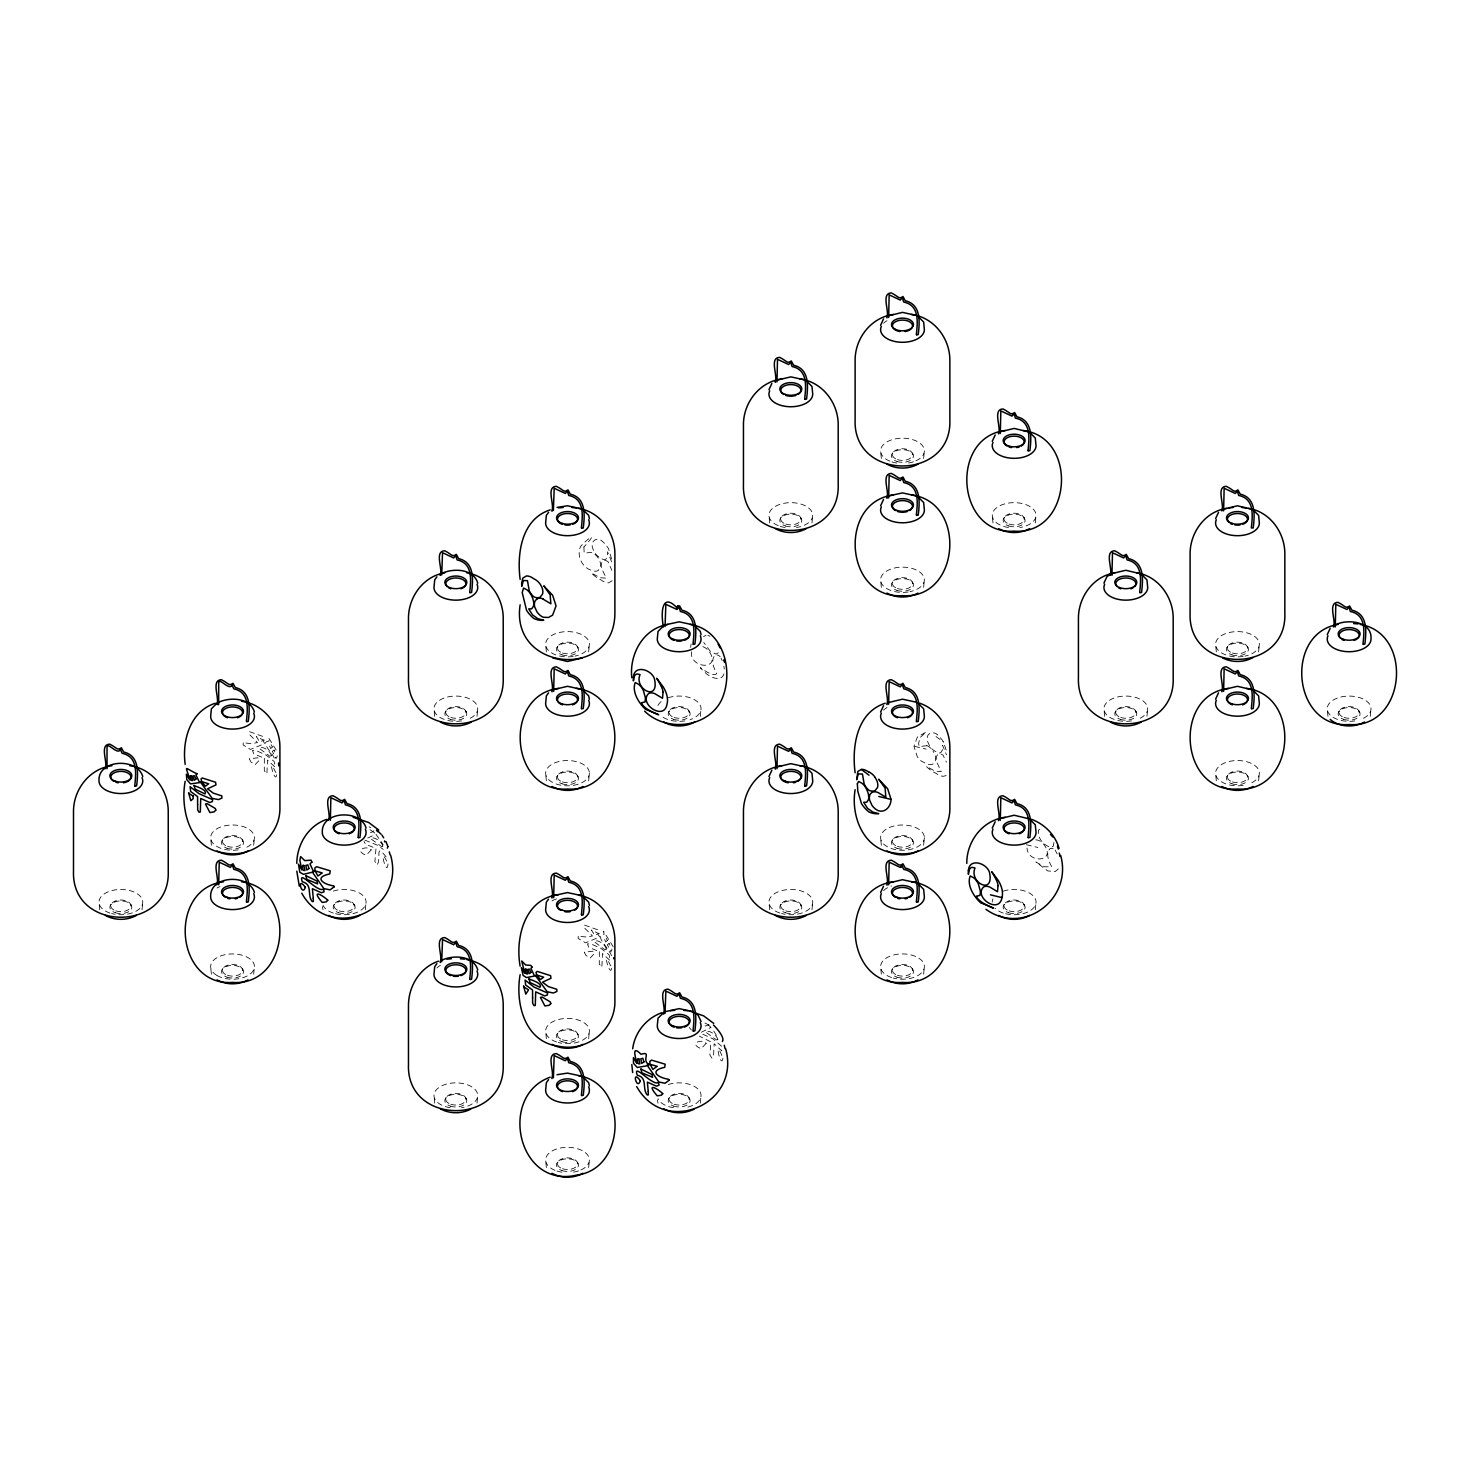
<?xml version="1.0" encoding="UTF-8"?>
<svg xmlns="http://www.w3.org/2000/svg" width="1470" height="1470" viewBox="0 0 1470 1470"><rect width="100%" height="100%" fill="white"/><g stroke="black" fill="none" stroke-linecap="round" stroke-linejoin="round"><path stroke-width="0.75" stroke-dasharray="5 3.75" d="M1053.898 842.53L1053.329 846.169L1051.032 847.492C1043.847 845.617 1036.92 837.826 1038.537 830.054L1040.98 828.639M387.97 863.974C386.977 878.839 377.68 841.299 387.602 863.129M690.643 647.406L691.102 644.007M142.02 909.765L142.755 902.102M253.685 845.287L254.42 837.643M253.685 974.224L254.42 966.562M365.332 909.765L366.085 902.102M476.997 716.368L477.75 708.705M476.997 1103.161L477.75 1095.499M588.662 651.89L589.396 644.246M588.662 780.827L589.396 773.165A21.885 12.642 0 0 0 556.56 762.232A21.885 12.642 0 0 0 556.56 784.116A21.885 12.642 0 0 0 589.396 773.165M588.662 1038.684L589.396 1031.04M588.662 1167.621L589.396 1159.959M700.308 716.368L701.061 708.705M811.973 522.952L812.726 515.308M700.308 1103.161L701.061 1095.499M811.973 909.765L812.726 902.102M923.638 458.493L924.373 450.849M923.638 587.43L924.373 579.768M923.638 845.287L924.373 837.643A21.885 12.642 0 0 0 891.537 826.691A21.885 12.642 0 0 0 891.537 848.576A21.885 12.642 0 0 0 924.373 837.643M923.638 974.224L924.373 966.562M1035.284 522.952L1036.038 515.308M1035.284 909.765L1036.038 902.102M1146.949 716.368L1147.702 708.705M1258.614 651.89L1259.349 644.246M1258.614 780.827L1259.349 773.165M1370.279 716.368L1371.014 708.705M723.975 673.866C721.255 682.098 710.524 677.523 706.096 673.444C689.504 657.568 712.674 680.04 716.809 673.333C713.758 668.262 710.469 660.361 714.916 655.289A11.19 5.568 66.1 0 1 719.73 656.245L720.19 656.686M110.287 905.63L111.132 904.326M221.952 841.152L222.797 839.848M221.952 970.09L222.797 968.785M445.263 712.215L446.108 710.929M333.598 905.63L334.443 904.326M556.928 647.755L557.773 646.451M556.928 776.693L557.773 775.388M780.239 518.818L781.084 517.513M668.574 712.215L669.42 710.929M445.263 1099.027L446.108 1097.722M891.904 454.359L892.749 453.054M556.928 1034.549L557.773 1033.245M891.904 583.296L892.749 581.991M556.928 1163.487L557.773 1162.182M1003.569 518.818L1004.414 517.513M780.239 905.63L781.084 904.326M668.574 1099.027L669.42 1097.722M891.904 841.152L892.749 839.848M891.904 970.09L892.749 968.785M1115.215 712.215L1116.061 710.929M1003.569 905.63L1004.414 904.326M1226.88 647.755L1227.726 646.451M1226.88 776.693L1227.726 775.388M1338.545 712.215L1339.39 710.929M612.182 580.742L608.543 582.873A24.696 12.274 66.1 0 1 601.009 579.915A24.696 15.986 53 0 1 591.271 572.951L600.109 577.728L606.301 578.188L601.506 568.192A10.97 5.457 66.1 0 1 602.186 561.852L603.27 560.787A11.19 5.568 66.1 0 1 608.066 561.76L611.832 570.323M1058.327 868.917L1055.056 871.655L1047.724 870.901L1035.909 862.008L1044.637 866.822L1051.785 866.73C1048.735 861.659 1045.446 853.758 1049.892 848.686A11.19 5.568 66.1 0 1 1054.707 849.642M718.352 652.772L716.055 654.095L710.378 651.43L703.762 642.482M703.56 636.657L706.004 635.242M946.147 775.572L943.519 776.27A24.696 12.274 66.1 0 1 935.986 773.312A24.696 15.986 53 0 1 926.265 766.348L935.085 771.125L941.278 771.585L936.482 761.589A10.97 5.457 66.1 0 1 937.162 755.249L938.246 754.183A11.19 5.568 66.1 0 1 943.042 755.157L946.441 762.232M701.319 1032.252L710.341 1027.787L709.9 1026.593M367.776 838.047L375.364 834.39M370.477 832.682L372.939 831.708L374.923 833.196M277.297 755.856L276.672 757.546L275.239 757.27L276.985 760.082M1035.744 839.811L1038.463 840.27A11.19 7.258 53 0 1 1044.711 845.673C1055.791 861.659 1028.044 864.103 1026.997 848.006M914.744 746.374L926.173 749.112M1026.409 844.736L1037.838 847.473M364.836 840.123L377.698 845.287L383.247 849.403M702.862 646.671L703.468 646.874A11.19 7.258 53 0 1 709.734 652.276C720.98 670.302 689.853 668.96 691.414 651.816M926.798 745.786L919.136 746.466L918.64 743.379L919.852 737.775L926.265 731.95L917.372 737.076L913.954 746.319L917.372 756.94L921.414 761.203L926.798 763.83A11.19 7.258 53 0 0 933.046 763.959L935.343 760.927A10.97 7.111 53 0 0 934.461 753.687L933.046 751.188M707.879 635.444L710.028 636.216M702.862 1034.255L712.674 1038.684L721.255 1045.923L721.788 1050.866L714.126 1043.755L713.63 1054.762L712.05 1058.345L709.863 1054.982L710.966 1041.918L699.316 1036.13M369.08 826.783L370.844 827.683M704.92 1023.01L709.036 1025.068L708.503 1023.451M369.944 829.613L372.608 831.505L373.839 830.844M691.414 1029.974L689.191 1027.401M935.986 736.507L943.519 742.185M709.477 1026.005L707.915 1025.104L705.453 1026.078L703.395 1023.543M376.026 834.354L383.137 844.607M611.906 949.032L611.649 950.943L610.215 950.667L611.961 953.479M710.341 1026.832L711.002 1027.751M1358.868 710.929L1359.713 712.215M1247.203 646.451L1248.048 647.755M1247.203 775.388L1248.048 776.693M1023.892 517.513L1024.737 518.818M1135.557 710.929L1136.402 712.215M912.227 453.054L913.072 454.359M912.227 581.991L913.072 583.296M800.58 517.513L801.426 518.818M1023.892 904.326L1024.737 905.63M912.227 839.848L913.072 841.152M912.227 968.785L913.072 970.09M688.915 710.929L689.761 712.215M800.58 904.326L801.426 905.63M577.251 646.451L578.096 647.755M577.251 775.388L578.096 776.693M465.586 710.929L466.431 712.215M688.915 1097.722L689.761 1099.027M577.251 1033.245L578.096 1034.549M577.251 1162.182L578.096 1163.487M353.939 904.326L354.784 905.63M465.586 1097.722L466.431 1099.027M242.274 839.848L243.12 841.152M242.274 968.785L243.12 970.09M130.609 904.326L131.455 905.63M713.777 1031.113L718.113 1038.004M613.266 946.845L603.508 931.08L604.096 934.332L601.745 935.03C595.809 937.272 611.74 951.329 611.924 957.521M1055.166 850.083L1057.15 853.96M386.077 856.845C374.427 842.31 381.722 858.498 377.055 864.948L374.887 861.585L375.989 848.521L365.387 844.056L364.082 841.446M276.195 750.123L268.532 737.683L269.12 740.935L266.768 741.633C261.384 743.82 273.953 754 274.559 759.328M721.053 658.119L722.174 660.563M946.147 750.031L943.519 741.982A24.696 12.274 66.1 0 0 935.986 733.603A11.19 7.258 53 0 0 929.738 733.475L928.323 734.724A10.97 7.111 53 0 0 927.441 741.174L929.738 746.245A11.19 7.258 53 0 0 935.986 751.648A11.19 5.568 66.1 0 0 940.782 752.622L942.527 749.92L942.546 745.235L946.478 754.79M611.63 561.816L607.569 551.838L607.569 556.505L605.805 559.225A11.19 5.568 66.1 0 1 601.009 558.251A11.19 7.258 53 0 1 594.762 552.849L592.465 547.814A10.97 7.111 53 0 1 593.347 541.327L594.762 540.078A11.19 7.258 53 0 1 601.009 540.207A24.696 12.274 66.1 0 1 608.47 548.475L612.182 560.879M1327.98 716.368L1327.245 708.705M1216.315 651.89L1215.58 644.246M1216.315 780.827L1215.58 773.165M1104.668 716.368L1103.915 708.705M993.003 522.952L992.25 515.308M881.338 458.493L880.603 450.849M881.338 587.43L880.603 579.768M881.338 845.287L880.603 837.643M881.338 974.224L880.603 966.562M769.692 522.952L768.939 515.308M769.692 909.765L768.939 902.102M657.274 1099.891L658.027 1103.161M546.362 651.89L545.627 644.246M546.362 780.827L545.627 773.165M546.362 1038.684L545.627 1031.04M546.362 1167.621L545.627 1159.959M434.716 716.368L433.962 708.705M434.716 1103.161L433.962 1095.499M322.298 906.494L323.051 909.765M211.386 845.287L210.651 837.643M211.386 974.224L210.651 966.562M99.721 909.765L98.986 902.102M723.846 666.204L724.306 669.015M1008.475 527.509A21.885 12.642 0 0 1 996.219 508.05A21.885 12.642 0 0 1 1032.087 508.05A21.885 12.642 0 0 1 1019.812 527.509M1003.202 891.151A21.885 12.642 0 0 1 1036.019 901.551A21.885 12.642 0 0 1 1004.892 913.55M1003.202 913.054A21.885 12.642 0 0 1 995.19 908.423M992.25 902.102A21.885 12.642 0 0 1 993.003 898.832M668.225 1084.548A21.885 12.642 0 0 1 699.389 1090.666A21.885 12.642 0 0 1 684.836 1107.7M673.499 1107.7A21.885 12.642 0 0 1 658.027 1098.77M668.225 697.754A21.885 12.642 0 0 1 698.121 702.384A21.885 12.642 0 0 1 690.11 719.657M684.836 720.906A21.885 12.642 0 0 1 660.214 715.026M658.027 705.435A21.885 12.642 0 0 1 663.687 699.775M556.56 1041.973A21.885 12.642 0 0 1 556.028 1020.272A21.885 12.642 0 0 1 589.36 1030.305A21.885 12.642 0 0 1 558.251 1042.487M552.04 900.908A21.885 12.642 0 0 1 556.56 898.887M889.938 461.194A21.885 12.642 0 0 1 886.134 442.433A21.885 12.642 0 0 1 918.842 442.433A21.885 12.642 0 0 1 915.038 461.194M913.44 461.782A21.885 12.642 0 0 1 908.148 463.05M896.829 463.05A21.885 12.642 0 0 1 891.537 461.782M883.525 323.327A21.885 12.642 0 0 1 887.016 320.699M238.195 849.844A21.885 12.642 0 0 1 210.982 835.438A21.885 12.642 0 0 1 245.086 827.279A21.885 12.642 0 0 1 243.469 848.576M333.249 891.151A21.885 12.642 0 0 1 366.067 901.551A21.885 12.642 0 0 1 334.94 913.55M333.249 913.054A21.885 12.642 0 0 1 323.051 905.373M573.171 656.447A21.885 12.642 0 0 1 546.215 641.324A21.885 12.642 0 0 1 582.065 634.801A21.885 12.642 0 0 1 574.99 656.116M883.525 710.12A21.885 12.642 0 0 1 887.016 707.511M926.798 745.547A11.19 7.258 53 0 1 933.046 750.949M1243.124 656.447A21.885 12.642 0 0 1 1216.168 641.324A21.885 12.642 0 0 1 1252.017 634.801A21.885 12.642 0 0 1 1244.943 656.116M1131.477 720.906A21.885 12.642 0 0 1 1104.246 706.519A21.885 12.642 0 0 1 1138.368 698.36A21.885 12.642 0 0 1 1136.751 719.657M1354.789 720.906A21.885 12.642 0 0 1 1327.575 706.519A21.885 12.642 0 0 1 1361.679 698.36A21.885 12.642 0 0 1 1360.081 719.657M908.148 591.987A21.885 12.642 0 0 1 881.191 576.865A21.885 12.642 0 0 1 917.041 570.342A21.885 12.642 0 0 1 909.967 591.657M778.273 525.654A21.885 12.642 0 0 1 776.27 505.864A21.885 12.642 0 0 1 810.099 509.3A21.885 12.642 0 0 1 796.501 527.509M785.164 527.509A21.885 12.642 0 0 1 779.89 526.26M1243.124 785.384A21.885 12.642 0 0 1 1215.91 770.978A21.885 12.642 0 0 1 1250.014 762.82A21.885 12.642 0 0 1 1248.416 784.116M461.525 720.906A21.885 12.642 0 0 1 434.293 706.519A21.885 12.642 0 0 1 468.415 698.36A21.885 12.642 0 0 1 466.798 719.657M891.537 977.513A21.885 12.642 0 0 1 891.004 955.812A21.885 12.642 0 0 1 924.336 965.827A21.885 12.642 0 0 1 893.227 978.028M883.525 890.618A21.885 12.642 0 0 1 891.537 886.006M779.89 913.054A21.885 12.642 0 0 1 779.339 891.353A21.885 12.642 0 0 1 812.689 901.367A21.885 12.642 0 0 1 781.581 913.55M217.046 888.009A21.885 12.642 0 0 1 219.985 886.594M450.188 1107.7A21.885 12.642 0 0 1 437.913 1088.259A21.885 12.642 0 0 1 473.781 1088.259A21.885 12.642 0 0 1 461.525 1107.7M436.902 967.977A21.885 12.642 0 0 1 440.375 965.367M554.962 1170.322A21.885 12.642 0 0 1 551.158 1151.561A21.885 12.642 0 0 1 583.866 1151.561A21.885 12.642 0 0 1 580.062 1170.322M578.463 1170.91A21.885 12.642 0 0 1 573.171 1172.178M561.852 1172.178A21.885 12.642 0 0 1 556.56 1170.91M109.919 913.054A21.885 12.642 0 0 1 109.386 891.353A21.885 12.642 0 0 1 142.719 901.367A21.885 12.642 0 0 1 111.61 913.55M264.343 758.263L264.306 770.721L266.897 773.826L267.485 760.1L275.147 767.211L274.155 761.442L266.033 755.029L256.221 750.619L252.491 750.453L253.722 753.798L264.343 758.263M599.319 951.66L599.282 964.118L601.873 967.223L602.461 953.515L610.124 960.608L609.131 954.838L601.009 948.426L591.197 944.016L587.467 943.85L588.698 947.194L599.319 951.66M722.909 1058.069C721.127 1071.005 713.152 1033.575 722.909 1058.069M382.843 846.114L381.502 846.536L370.513 838.562C373.6 835.86 381.943 841.649 382.843 846.114M717.819 1039.511L716.478 1039.933L705.508 1031.958C708.577 1029.257 716.919 1035.045 717.819 1039.511M371.212 849.917L366.177 855.283C352.947 850.174 367.206 844.901 371.212 849.917M706.188 1043.314L701.153 1048.68C687.942 1043.535 702.09 1038.298 706.188 1043.314M583.902 547.042L584.16 553.069L591.822 552.389A11.19 7.258 53 0 1 598.069 557.791L599.484 560.29A10.97 7.111 53 0 1 600.366 567.53L598.069 570.562A11.19 7.258 53 0 1 591.822 570.433C582.102 567.751 576.258 555.531 580.613 546.399C586.64 539.582 600.036 529.292 583.902 547.042M249.349 758.832L250.947 761.993L255.137 764.676L259.62 759.861L257.838 757.767L249.349 758.832M584.325 952.229L585.924 955.39L590.132 958.072L594.597 953.258L592.814 951.163L584.325 952.229M271.325 755.764L269.874 756.278L259.051 748.193C262.175 745.29 270.811 751.152 271.325 755.764M606.301 949.161L604.85 949.675L594.045 941.59C597.151 938.687 605.787 944.548 606.301 949.161M274.118 750.104L272.336 751.335L273.99 754.441L275.221 752.713L274.118 750.104M276.544 774.837C275.441 785.164 266.621 753.246 275.441 771.897A3.877 1.213 76.6 0 1 276.489 773.606L276.544 774.837M609.095 943.501L607.312 944.732L608.984 947.838L610.197 946.11L609.095 943.501M611.52 968.234C610.417 978.561 601.597 946.643 610.417 965.294A3.877 1.213 76.6 0 1 611.465 967.003L611.52 968.234M243.248 742.809L243.138 744.978L250.488 749.443L264.729 743.563L262.818 740.568L259.694 741.909L256.386 736.58L264.122 740.421L262.818 736.433L249.459 731.656L249.091 734.118L257.507 742.552L251.774 743.655L243.248 742.809M578.225 936.225L578.114 938.375L585.464 942.84L599.705 936.96L597.794 933.964L594.67 935.306L591.363 929.977L599.099 933.817L597.794 929.83L584.435 925.053L584.068 927.515L592.483 935.949L586.75 937.051L578.225 936.225M272.428 746.98L270.7 748.579L269.139 745.051L270.756 744.132L272.428 746.98M607.404 940.377L605.677 941.976L604.115 938.448L605.732 937.529L607.404 940.377M1009.1 524.073A10.088 5.825 0 0 0 1024.241 519.02A10.088 5.825 0 0 0 1009.1 513.986A10.088 5.825 0 0 0 1009.1 524.073M1008.659 525.948A10.97 6.321 0 0 0 1025.104 520.472A10.97 6.321 0 0 0 1008.659 514.978A10.97 6.321 0 0 0 1008.659 525.948M1009.1 910.867A10.088 5.825 0 0 0 1024.241 905.832A10.088 5.825 0 0 0 1009.1 900.779A10.088 5.825 0 0 0 1009.1 910.867M1008.659 912.741A10.97 6.321 0 0 0 1025.104 907.266A10.97 6.321 0 0 0 1008.659 901.771A10.97 6.321 0 0 0 1008.659 912.741M674.124 1104.264A10.088 5.825 0 0 0 689.265 1099.229A10.088 5.825 0 0 0 674.124 1094.176A10.088 5.825 0 0 0 674.124 1104.264M673.683 1106.138A10.97 6.321 0 0 0 690.128 1100.662A10.97 6.321 0 0 0 673.683 1095.168A10.97 6.321 0 0 0 673.683 1106.138M674.124 717.47A10.088 5.825 0 0 0 689.265 712.436A10.088 5.825 0 0 0 674.124 707.382A10.088 5.825 0 0 0 674.124 717.47M673.683 719.345A10.97 6.321 0 0 0 690.128 713.869A10.97 6.321 0 0 0 673.683 708.375A10.97 6.321 0 0 0 673.683 719.345M562.477 1039.804A10.088 5.825 0 0 0 577.6 1034.751A10.088 5.825 0 0 0 562.477 1029.717A10.088 5.825 0 0 0 562.477 1039.804M562.036 1041.679A10.97 6.321 0 0 0 578.482 1036.185A10.97 6.321 0 0 0 562.036 1030.709A10.97 6.321 0 0 0 562.036 1041.679M897.453 459.614A10.088 5.825 0 0 0 912.576 454.561A10.088 5.825 0 0 0 897.453 449.526A10.088 5.825 0 0 0 897.453 459.614M897.012 461.47A10.97 6.321 0 0 0 913.458 455.994A10.97 6.321 0 0 0 897.012 450.518A10.97 6.321 0 0 0 897.012 461.47M227.482 846.408A10.088 5.825 0 0 0 242.623 841.354A10.088 5.825 0 0 0 227.482 836.32A10.088 5.825 0 0 0 227.482 846.408M227.06 848.282A10.97 6.321 0 0 0 243.487 842.788A10.97 6.321 0 0 0 227.06 837.312A10.97 6.321 0 0 0 227.06 848.282M339.147 910.867A10.088 5.825 0 0 0 354.27 905.832A10.088 5.825 0 0 0 339.147 900.779A10.088 5.825 0 0 0 339.147 910.867M338.706 912.741A10.97 6.321 0 0 0 355.152 907.266A10.97 6.321 0 0 0 338.706 901.771A10.97 6.321 0 0 0 338.706 912.741M562.477 653.011A10.088 5.825 0 0 0 577.6 647.958A10.088 5.825 0 0 0 562.477 642.923A10.088 5.825 0 0 0 562.477 653.011M562.036 654.885A10.97 6.321 0 0 0 578.482 649.391A10.97 6.321 0 0 0 562.036 643.915A10.97 6.321 0 0 0 562.036 654.885M897.453 846.408A10.088 5.825 0 0 0 912.576 841.354A10.088 5.825 0 0 0 897.453 836.32A10.088 5.825 0 0 0 897.453 846.408M897.012 848.282A10.97 6.321 0 0 0 913.458 842.788A10.97 6.321 0 0 0 897.012 837.312A10.97 6.321 0 0 0 897.012 848.282M1232.43 653.011A10.088 5.825 0 0 0 1247.552 647.958A10.088 5.825 0 0 0 1232.43 642.923A10.088 5.825 0 0 0 1232.43 653.011M1231.989 654.885A10.97 6.321 0 0 0 1248.434 649.391A10.97 6.321 0 0 0 1231.989 643.915A10.97 6.321 0 0 0 1231.989 654.885M1120.765 717.47A10.088 5.825 0 0 0 1135.887 712.436A10.088 5.825 0 0 0 1120.765 707.382A10.088 5.825 0 0 0 1120.765 717.47M1120.324 719.345A10.97 6.321 0 0 0 1136.769 713.869A10.97 6.321 0 0 0 1120.324 708.375A10.97 6.321 0 0 0 1120.324 719.345M1344.076 717.47A10.088 5.825 0 0 0 1359.217 712.436A10.088 5.825 0 0 0 1344.076 707.382A10.088 5.825 0 0 0 1344.076 717.47M1343.653 719.345A10.97 6.321 0 0 0 1360.081 713.869A10.97 6.321 0 0 0 1343.653 708.375A10.97 6.321 0 0 0 1343.653 719.345M897.453 588.533A10.088 5.825 0 0 0 912.576 583.498A10.088 5.825 0 0 0 897.453 578.445A10.088 5.825 0 0 0 897.453 588.533M897.012 590.407A10.97 6.321 0 0 0 913.458 584.931A10.97 6.321 0 0 0 897.012 579.456A10.97 6.321 0 0 0 897.012 590.407M785.788 524.073A10.088 5.825 0 0 0 800.911 519.02A10.088 5.825 0 0 0 785.788 513.986A10.088 5.825 0 0 0 785.788 524.073M785.347 525.948A10.97 6.321 0 0 0 801.793 520.472A10.97 6.321 0 0 0 785.347 514.978A10.97 6.321 0 0 0 785.347 525.948M1232.43 781.93A10.088 5.825 0 0 0 1247.552 776.895A10.088 5.825 0 0 0 1232.43 771.842A10.088 5.825 0 0 0 1232.43 781.93M1231.989 783.804A10.97 6.321 0 0 0 1248.434 778.328A10.97 6.321 0 0 0 1231.989 772.852A10.97 6.321 0 0 0 1231.989 783.804M450.812 717.47A10.088 5.825 0 0 0 465.935 712.436A10.088 5.825 0 0 0 450.812 707.382A10.088 5.825 0 0 0 450.812 717.47M450.371 719.345A10.97 6.321 0 0 0 466.817 713.869A10.97 6.321 0 0 0 450.371 708.375A10.97 6.321 0 0 0 450.371 719.345M897.453 975.327A10.088 5.825 0 0 0 912.576 970.292A10.088 5.825 0 0 0 897.453 965.257A10.088 5.825 0 0 0 897.453 975.327M897.012 977.201A10.97 6.321 0 0 0 913.458 971.725A10.97 6.321 0 0 0 897.012 966.249A10.97 6.321 0 0 0 897.012 977.201M785.788 910.867A10.088 5.825 0 0 0 800.911 905.832A10.088 5.825 0 0 0 785.788 900.779A10.088 5.825 0 0 0 785.788 910.867M785.347 912.741A10.97 6.321 0 0 0 801.793 907.266A10.97 6.321 0 0 0 785.347 901.771A10.97 6.321 0 0 0 785.347 912.741M217.046 975.51A21.885 12.642 0 0 0 253.685 969.832A21.885 12.642 0 0 0 226.876 954.361A21.885 12.642 0 0 0 217.046 975.51M227.482 975.327A10.088 5.825 0 0 0 242.623 970.292A10.088 5.825 0 0 0 227.482 965.257A10.088 5.825 0 0 0 227.482 975.327M227.06 977.201A10.97 6.321 0 0 0 243.487 971.725A10.97 6.321 0 0 0 227.06 966.249A10.97 6.321 0 0 0 227.06 977.201M562.477 781.93A10.088 5.825 0 0 0 577.6 776.895A10.088 5.825 0 0 0 562.477 771.842A10.088 5.825 0 0 0 562.477 781.93M562.036 783.804A10.97 6.321 0 0 0 578.482 778.328A10.97 6.321 0 0 0 562.036 772.852A10.97 6.321 0 0 0 562.036 783.804M450.812 1104.264A10.088 5.825 0 0 0 465.935 1099.229A10.088 5.825 0 0 0 450.812 1094.176A10.088 5.825 0 0 0 450.812 1104.264M450.371 1106.138A10.97 6.321 0 0 0 466.817 1100.662A10.97 6.321 0 0 0 450.371 1095.168A10.97 6.321 0 0 0 450.371 1106.138M562.477 1168.723A10.088 5.825 0 0 0 577.6 1163.689A10.088 5.825 0 0 0 562.477 1158.654A10.088 5.825 0 0 0 562.477 1168.723M562.036 1170.598A10.97 6.321 0 0 0 578.482 1165.122A10.97 6.321 0 0 0 562.036 1159.646A10.97 6.321 0 0 0 562.036 1170.598M115.836 910.867A10.088 5.825 0 0 0 130.959 905.832A10.088 5.825 0 0 0 115.836 900.779A10.088 5.825 0 0 0 115.836 910.867M115.395 912.741A10.97 6.321 0 0 0 131.841 907.266A10.97 6.321 0 0 0 115.395 901.771A10.97 6.321 0 0 0 115.395 912.741"/><path stroke-width="1.5" d="M856.716 779.78L857.818 771.474L861.53 769.324A24.696 12.274 66.1 0 1 868.99 772.283M278.73 765.852L278.565 762.967M613.725 958.734L613.725 957.705M296.811 863.423C296.903 844.294 308.424 825.552 326.873 819.304M966.782 863.423C966.543 841.299 982.75 820.076 1005.186 817.302M856.734 779.265L858.37 773.937L862.431 774.047L864.195 784.08A11.19 5.568 66.1 0 0 868.99 790.327A11.19 7.258 53 0 0 875.238 790.456L877.535 787.442A10.97 7.111 53 0 0 876.653 780.184L875.238 777.703M768.939 389.734L771.879 383.413M632.67 1048.808C634.746 1032.455 646.359 1018.177 661.849 1012.701M768.939 776.528L771.879 770.207M880.603 325.256L883.525 318.935M880.603 505.772L883.525 499.451M880.603 712.05L883.525 705.729M880.603 892.566L883.525 886.245M992.25 441.294L995.19 434.973M992.25 828.088L995.19 821.767M1103.915 583.131L1106.855 576.81L1110.328 574.182M1215.58 518.653L1218.52 512.332M1215.58 699.169L1218.52 692.848M1327.245 634.691L1330.166 628.37M311.824 862.284L311.089 860.17L304.694 860.593L300.597 856.569L299.88 860.409L301.864 869.983L298.465 864.195L299.788 872.261L303.426 874.319L312.375 872.224L313.055 870.516L309.968 863.864L311.916 862.063M197.09 773.551L195.951 774.966L199.589 782.628L190.512 783.896L186.782 779.633L186.378 774.194L189.832 779.945C185.734 764.676 182.923 767.064 197.017 773.863M531.993 967.113L530.927 968.381L534.566 976.025L526.48 977.587L523.1 975.418L521.372 967.591L524.808 973.342L521.74 960.976L525.764 965.037L530.817 965.386L531.993 967.076M533.518 606.118L531.754 608.837L528.722 608.892L532.526 614.919L537.855 618.686L543.735 620.248A24.696 15.986 53 0 1 534.014 618.594A24.696 12.274 66.1 0 1 526.554 610.326L522.217 592.557L523.559 588.037L526.958 589.819A11.19 5.568 66.1 0 1 531.754 596.085L532.838 598.768A11.19 5.568 66.1 0 1 533.555 606.301M135.001 786.229L136.618 785.844C138.106 773.275 139.687 755.69 123.645 752.015L121.349 747.771C116.975 750.894 117.122 747.752 109.735 744.169C98.913 744.481 108.376 763.15 105.123 768.755M107.016 768.755L107.016 748.157C106.74 739.906 117.82 756.701 120.724 749.002M246.666 721.77L248.283 721.366C249.771 708.797 251.333 691.212 235.31 687.537L233.013 683.311C228.64 686.435 228.787 683.293 221.382 679.71C210.577 680.022 220.041 698.673 216.788 704.277L218.405 704.663M218.681 704.277L218.681 683.697C218.405 675.428 229.467 692.241 232.389 684.542M246.666 902.268L248.283 901.882C249.771 889.313 251.333 871.728 235.31 868.053L233.013 863.809C228.64 866.933 228.787 863.79 221.382 860.207C210.577 860.52 220.041 879.189 216.788 884.793M218.681 884.793L219.214 862.173L230.331 867.374L232.389 865.04L233.785 869.358C249.808 872.629 247.677 889.626 246.39 901.882M469.977 592.833L471.594 592.447C473.083 579.86 474.663 562.293 458.622 558.618L456.325 554.374C451.952 557.497 452.098 554.355 444.712 550.772C433.889 551.085 443.352 569.735 440.1 575.358L440.375 574.972M441.717 574.972L442.543 552.72L453.66 557.938L455.7 555.605L457.096 559.923C473.12 563.194 470.988 580.191 469.702 592.447M358.331 837.808L359.948 837.422C361.436 824.835 362.998 807.25 346.957 803.594L344.66 799.349C340.305 802.473 340.452 799.331 333.047 795.748C322.242 796.06 331.706 814.711 328.435 820.315M330.346 820.315L330.879 797.695L341.995 802.914L344.053 800.58L345.45 804.899C361.473 808.169 359.323 825.148 358.055 837.422M581.642 528.355L583.259 527.969C584.748 515.4 586.309 497.815 570.287 494.141L567.99 489.914C563.616 493.038 563.763 489.896 556.377 486.313C545.554 486.625 555.017 505.276 551.764 510.88L552.04 511.266M553.382 510.494L554.19 488.261L565.307 493.461L567.365 491.145L568.761 495.463C584.784 498.734 582.653 515.713 581.367 527.969M581.642 708.871L583.259 708.485C584.748 695.916 586.309 678.332 570.287 674.657L567.99 670.412C563.616 673.536 563.763 670.393 556.377 666.81C545.554 667.123 555.017 685.792 551.764 691.396L552.04 691.782M553.657 691.396L554.19 668.776L565.307 673.977L567.365 671.643L568.761 675.961C584.784 679.232 582.653 696.229 581.367 708.485M804.954 399.436L806.571 399.05C808.077 386.463 809.639 368.878 793.598 365.221L791.301 360.977C786.928 364.101 787.075 360.958 779.688 357.375C768.865 357.688 778.328 376.338 775.076 381.961L775.351 382.347M776.968 381.961L777.52 359.323L788.637 364.542L790.695 362.208L792.073 366.526C808.114 369.797 805.964 386.775 804.678 399.05L804.954 398.664M469.977 979.626L471.594 979.24C473.083 966.672 474.663 949.087 458.622 945.412L456.325 941.168C451.952 944.291 452.098 941.149 444.712 937.566C433.889 937.878 443.352 956.547 440.1 962.152L440.375 962.538M441.717 961.766L442.543 939.532L453.66 944.732L455.7 942.399L457.096 946.717C473.12 949.987 470.988 966.984 469.702 979.24M677.615 606.136C675.373 610.528 677.284 604.482 679.636 605.952L681.933 610.179C697.974 613.854 696.413 631.438 694.924 644.007L693.307 644.411M665.046 626.532L665.855 604.299L676.972 609.499L679.03 607.183L680.426 611.502C696.449 614.772 694.299 631.751 693.032 644.007M916.618 334.958L918.236 334.572C919.724 322.003 921.286 304.419 905.263 300.744L902.966 296.517C898.593 299.641 898.74 296.499 891.353 292.916C880.53 293.21 889.993 311.879 886.741 317.483L887.016 317.869M888.633 317.483L889.166 294.864L900.283 300.064L902.341 297.748L903.738 302.067C919.761 305.319 917.629 322.316 916.343 334.572L916.618 334.186M581.642 915.167L583.259 914.781C584.748 902.194 586.309 884.609 570.287 880.953L567.99 876.708C563.616 879.832 563.763 876.69 556.377 873.106C545.554 873.419 555.017 892.069 551.764 897.674L552.04 898.06M553.657 897.674L554.19 875.054L565.307 880.273L567.365 877.939L568.761 882.257C584.784 885.528 582.653 902.506 581.367 914.781M916.618 515.474L918.236 515.088C919.724 502.501 921.286 484.935 905.263 481.26L902.966 477.015C898.593 480.139 898.74 476.997 891.353 473.413C880.53 473.726 889.993 492.376 886.741 497.999L887.016 498.385M888.633 497.999L889.166 475.361L900.283 480.58L902.341 478.246L903.738 482.564C919.761 485.835 917.629 502.832 916.343 515.088L916.618 514.702M581.642 1095.664L583.259 1095.279C584.748 1082.71 586.309 1065.125 570.287 1061.45L567.99 1057.206C563.616 1060.329 563.763 1057.187 556.377 1053.604C545.554 1053.916 555.017 1072.585 551.764 1078.19L552.04 1078.576M553.382 1077.804L554.19 1055.57L565.307 1060.77L567.365 1058.437L568.761 1062.755C584.784 1066.026 582.653 1083.022 581.367 1095.279M804.954 786.229L806.571 785.844C808.077 773.275 809.639 755.69 793.598 752.015L791.301 747.771C786.928 750.894 787.075 747.752 779.688 744.169C768.865 744.481 778.328 763.15 775.076 768.755L775.351 769.141M776.968 768.755L777.52 746.135L788.637 751.335L790.695 749.002L792.073 753.32C808.114 756.591 805.964 773.587 804.678 785.844L804.954 785.458M1028.283 450.996L1029.9 450.61C1031.389 438.042 1032.951 420.457 1016.909 416.782L1014.631 412.555C1010.257 415.679 1010.404 412.537 1002.999 408.954C992.195 409.266 1001.658 427.917 998.406 433.521L998.681 433.907M1000.298 433.521L1000.831 410.902L1011.948 416.102L1014.006 413.787L1015.403 418.105C1031.426 421.375 1029.294 438.354 1028.008 450.61L1028.283 450.224M693.307 1031.205L694.924 1030.819C696.413 1018.232 697.974 1000.647 681.933 996.991L679.636 992.746C675.281 995.87 675.428 992.728 668.023 989.145C657.219 989.457 666.682 1008.108 663.429 1013.712L663.705 1014.098M665.046 1013.326L665.855 991.092L676.972 996.311L679.03 993.977L680.426 998.295C696.449 1001.566 694.299 1018.545 693.032 1030.819M916.618 721.77L918.236 721.366C919.724 708.797 921.286 691.212 905.263 687.537L902.966 683.311C898.593 686.435 898.74 683.293 891.353 679.71C880.53 680.022 889.993 698.673 886.741 704.277L887.016 704.663M888.633 704.277L889.166 681.657L900.283 686.857L902.341 684.542L903.738 688.86C919.761 692.131 917.629 709.11 916.343 721.366M916.618 902.268L918.236 901.882C919.724 889.313 921.286 871.728 905.263 868.053L902.966 863.809C898.593 866.933 898.74 863.79 891.353 860.207C880.53 860.52 889.993 879.189 886.741 884.793L887.016 885.179M900.889 867.392L902.341 865.04L900.283 867.374L889.166 862.173L888.633 884.793M1139.948 592.833L1141.565 592.447C1143.054 579.86 1144.615 562.293 1128.574 558.618L1126.277 554.374C1121.904 557.497 1122.069 554.355 1114.664 550.772C1103.841 551.085 1113.304 569.735 1110.052 575.358L1110.328 574.972M1111.945 575.358L1112.496 552.72L1123.613 557.938L1125.671 555.605L1127.067 559.923C1143.09 563.194 1140.94 580.191 1139.654 592.447M1028.283 837.808L1029.9 837.422C1031.389 824.835 1032.951 807.25 1016.909 803.594L1014.631 799.349C1010.257 802.473 1010.404 799.331 1002.999 795.748C992.195 796.06 1001.658 814.711 998.406 820.315L998.681 820.701M1000.298 820.315L1000.831 797.695L1011.948 802.914L1014.006 800.58L1015.403 804.899C1031.426 808.169 1029.294 825.148 1028.008 837.422M1223.61 510.88L1224.142 488.261L1235.278 493.461L1237.317 491.145L1238.714 495.463C1254.737 498.734 1252.605 515.713 1251.319 527.969L1253.212 527.969C1254.7 515.4 1256.28 497.815 1240.239 494.141L1237.942 489.914C1233.569 493.038 1233.716 489.896 1226.329 486.313C1215.506 486.625 1224.969 505.276 1221.717 510.88L1221.993 510.494M1251.595 708.871L1253.212 708.485C1254.7 695.916 1256.28 678.332 1240.239 674.657L1237.942 670.412C1233.569 673.536 1233.716 670.393 1226.329 666.81C1215.506 667.123 1224.969 685.792 1221.717 691.396L1221.993 691.782M1223.61 691.396L1224.142 668.776L1235.278 673.977L1237.317 671.643L1238.714 675.961C1254.737 679.232 1252.605 696.229 1251.319 708.485M1363.26 644.411L1364.877 644.007C1366.365 631.438 1367.927 613.854 1351.904 610.179L1349.607 605.952C1345.234 609.076 1345.381 605.934 1337.994 602.351C1327.171 602.663 1336.634 621.314 1333.382 626.918L1334.319 626.385M1335.274 626.918L1335.807 604.299L1346.924 609.499L1348.982 607.183L1350.379 611.502C1366.402 614.772 1364.27 631.751 1362.984 644.007M436.902 576.81L434.716 579.86L433.962 587.504A21.885 12.642 0 0 0 458.713 600.036A21.885 12.642 0 0 0 476.997 584.233M548.549 512.332L546.362 515.382L545.627 523.044A21.885 12.642 0 0 0 570.36 535.576A21.885 12.642 0 0 0 588.662 519.774M548.549 692.848L546.362 695.898L545.627 703.542A21.885 12.642 0 0 0 570.36 716.074A21.885 12.642 0 0 0 588.662 700.271M436.902 963.603L434.716 966.654L433.962 974.298A21.885 12.642 0 0 0 458.713 986.829A21.885 12.642 0 0 0 476.997 971.027M548.549 899.125L546.362 902.176L545.627 909.838A21.885 12.642 0 0 0 570.36 922.37A21.885 12.642 0 0 0 588.662 906.567M548.549 1079.641L546.362 1082.692L545.627 1090.336A21.885 12.642 0 0 0 570.36 1102.868A21.885 12.642 0 0 0 588.662 1087.065M916.618 901.496L916.343 901.882C917.629 889.626 919.761 872.629 903.738 869.358L902.029 865.554M536.954 599.08L535.539 600.33A10.97 7.111 53 0 0 534.657 606.779L536.954 611.832A11.19 7.258 53 0 0 543.202 617.253L548.586 617.455L552.628 615.121L556.046 605.879L552.628 595.258L543.735 585.85L550.147 594.762L550.864 603.803L543.202 599.209M217.046 703.119L211.386 708.779L210.651 716.441A21.885 12.642 0 0 0 235.384 728.973A21.885 12.642 0 0 0 253.685 713.17M663.687 625.761L658.027 631.42L657.274 639.082A21.885 12.642 0 0 0 682.025 651.614A21.885 12.642 0 0 0 700.308 635.812M663.687 1012.554L658.027 1018.214L657.274 1025.876A21.885 12.642 0 0 0 682.025 1038.408A21.885 12.642 0 0 0 700.308 1022.605M120.411 749.516L122.12 753.32C138.143 756.591 136.012 773.587 134.725 785.844M232.076 685.038L233.785 688.86C249.808 692.131 247.677 709.11 246.39 721.366M917.96 464.152C908.57 469.371 896.424 469.371 887.016 464.152M806.313 528.63C796.905 533.83 784.759 533.83 775.351 528.63M471.337 722.027C461.929 727.227 449.783 727.227 440.375 722.027M248.007 850.965C238.599 856.165 226.453 856.165 217.046 850.965M136.343 915.424C126.953 920.624 114.807 920.624 105.399 915.424M1029.625 528.63C1020.217 533.83 1008.071 533.83 998.663 528.63M917.96 593.09C908.57 598.29 896.424 598.29 887.016 593.09M694.649 722.027C685.24 727.227 673.095 727.227 663.687 722.027M582.984 786.487C573.576 791.687 561.43 791.687 552.04 786.487M359.672 915.424C350.264 920.624 338.118 920.624 328.71 915.424M248.007 979.884C238.599 985.102 226.453 985.102 217.046 979.884M1252.954 657.549C1243.767 662.658 1231.989 662.731 1222.672 657.935M1141.29 722.027C1131.882 727.227 1119.736 727.227 1110.328 722.027M917.96 850.965C908.57 856.165 896.424 856.165 887.016 850.965M806.313 915.424C796.905 920.624 784.759 920.624 775.351 915.424M582.984 1044.361C573.576 1049.562 561.43 1049.562 552.04 1044.361M1364.601 722.027C1354.035 727.76 1339.501 727.466 1330.166 719.4M1252.954 786.487C1243.546 791.687 1231.401 791.687 1221.993 786.487M1029.625 915.424C1020.217 920.624 1008.071 920.624 998.663 915.424M917.96 979.884C908.57 985.102 896.424 985.102 887.016 979.884M582.984 1173.28C573.576 1178.499 561.43 1178.499 552.04 1173.28M887.678 315.94L902.488 312.393L915.847 315.297M776.031 380.399L790.823 376.871L804.182 379.756M550.203 509.87C521.501 519.094 516.76 553.565 520.141 579.4M441.055 573.796C452.576 567.824 473.616 568.467 477.75 583.131M215.208 703.266C190.016 711.388 181.986 740.457 185.165 764.326M217.725 702.733C229.246 696.762 250.304 697.405 254.42 712.05M999.343 431.978L1014.153 428.431L1028.945 431.978M889.129 495.813L902.488 492.909L915.847 495.813M582.322 657.935L567.512 661.482L552.702 657.935M665.818 624.732L679.177 621.828L692.535 624.732M552.702 689.834L567.512 686.306L580.87 689.209M1222.672 509.337L1237.464 505.79L1252.275 509.337M1111.008 573.796L1125.799 570.268L1140.61 573.796M885.179 703.266C856.477 712.491 851.755 746.962 855.117 772.797M887.678 702.733L902.488 699.187L915.847 702.09M776.031 767.193L790.823 763.665L804.182 766.568M554.153 895.487L567.512 892.584L580.87 895.487M438.538 961.141C420.071 967.37 408.55 986.113 408.476 1005.241L408.476 1064.556C406.143 1125.983 505.57 1125.983 503.218 1064.556L503.218 1005.241C503.365 983.981 488.463 963.052 466.909 959.634M441.055 960.59C452.576 954.618 473.616 955.261 477.75 969.924M1334.319 625.375C1346.428 618.447 1372.355 620.91 1371.014 639.082A21.885 12.642 0 0 1 1346.263 651.614A21.885 12.642 0 0 1 1327.98 635.812M1222.672 689.834L1237.464 686.306L1252.275 689.834M999.343 818.772L1014.153 815.244L1028.945 818.772M887.678 883.25L902.488 879.703L915.847 882.606M665.818 1011.525L679.177 1008.64L692.535 1011.525M470.657 1109.207C461.323 1114.003 449.563 1113.911 440.375 1108.821M550.203 1077.179C497.907 1095.793 517.587 1188.954 576.479 1175.136C626.845 1169.312 628.278 1083.684 578.555 1075.672M693.969 1109.207C684.653 1114.003 672.874 1113.911 663.687 1108.821M893.521 314.47C871.085 317.244 854.879 338.467 855.117 360.591L855.117 419.887C852.784 481.333 952.211 481.333 949.859 419.887L949.859 360.591C950.098 338.467 933.891 317.244 911.455 314.47M781.875 378.948C759.42 381.704 743.214 402.927 743.452 425.05L743.452 484.365C741.119 545.793 840.546 545.793 838.194 484.365L838.194 425.05C838.433 402.927 822.245 381.704 799.79 378.948M557.038 507.407L567.512 505.79L580.87 508.693M1005.186 430.508C949.308 437.307 956.327 535.411 1014.153 531.148C1071.961 535.411 1078.998 437.307 1023.12 430.508M444.804 572.841C423.231 576.258 408.348 597.188 408.476 618.447L408.476 677.762C406.143 739.189 505.57 739.189 503.218 677.762L503.218 618.447C503.365 597.188 488.463 576.258 466.909 572.841M893.521 494.986C837.643 501.766 844.68 599.87 902.488 595.626C960.296 599.87 967.334 501.766 911.455 494.986M668.115 624.419C643.401 628.204 629.16 654.187 631.806 677.762M111.904 765.741C89.468 768.498 73.261 789.721 73.5 811.844L73.5 871.159C71.166 932.586 170.594 932.586 168.242 871.159L168.242 811.844C168.48 789.721 152.274 768.498 129.838 765.741M1226.421 508.381C1204.849 511.78 1189.965 532.71 1190.094 553.988L1190.094 613.302C1187.76 674.73 1287.187 674.73 1284.835 613.302L1284.835 553.988C1284.982 532.71 1270.08 511.78 1248.526 508.381M558.545 688.383C502.666 695.181 509.704 793.267 567.512 789.022C625.32 793.267 632.357 695.181 576.479 688.383M1114.756 572.841C1093.202 576.258 1078.3 597.188 1078.429 618.447L1078.429 677.762C1076.095 739.189 1175.522 739.189 1173.189 677.762L1173.189 618.447C1173.317 597.188 1158.415 576.258 1136.861 572.841M223.569 881.779C167.69 888.578 174.709 986.664 232.536 982.419C290.343 986.664 297.381 888.578 241.503 881.779M1338.068 624.419C1283.99 633.35 1292.424 728.826 1349.129 724.545C1405.816 728.826 1414.269 633.35 1360.173 624.419M781.875 765.741C759.42 768.498 743.214 789.721 743.452 811.844L743.452 871.159C741.119 932.586 840.546 932.586 838.194 871.159L838.194 811.844C838.433 789.721 822.245 768.498 799.79 765.741M1228.497 688.383C1172.619 695.181 1179.657 793.267 1237.464 789.022C1295.29 793.267 1302.31 695.181 1246.431 688.383M558.545 894.66C524.845 898.611 514.996 937.639 520.141 966.194M893.521 881.779C837.643 888.578 844.68 986.664 902.488 982.419C960.296 986.664 967.334 888.578 911.455 881.779M557.038 1074.717L567.512 1073.1L580.87 1076.003M558.545 507.867L563.028 507.536M1228.497 507.867L1232.981 507.536M446.88 959.138L451.363 958.789M670.21 1010.717L674.693 1010.368M387.363 848.135L387.823 846.665M722.34 1041.532C725.169 1038.261 717.801 1029.294 713.501 1025.068M676.751 607.514C661.629 591.932 660.728 613.339 663.429 626.918M1241.948 507.536L1246.431 507.867M571.995 507.536L576.479 507.867M1353.613 623.574L1358.096 623.905M460.33 958.789L464.814 959.138M683.66 1010.368L688.125 1010.717M578.555 508.381C600.128 511.78 615.011 532.71 614.883 553.988L614.883 613.302C614.534 680.573 509.906 671.606 520.141 604.813M690.22 624.419C724.085 629.877 734.192 671.955 721.623 699.793C707.952 727.962 666.278 732.501 644.613 711.168M878.803 796.483L890.232 799.221M241.503 701.263C263.938 704.038 280.145 725.261 279.906 747.385L279.906 806.699C281.009 836.026 251.995 859.141 223.569 852.802C189.869 848.851 180.02 809.823 185.165 781.268M990.468 894.844L1001.878 897.582M353.149 817.302L368.676 822.483L378.745 830.017M578.555 895.175C600.128 898.593 615.011 919.503 614.883 940.782L614.883 1000.096C616.004 1029.423 586.971 1052.538 558.545 1046.199C524.845 1042.248 514.996 1003.22 520.141 974.665M690.22 1011.213L703.652 1015.88L713.74 1023.414M387.951 846.573L385.893 841.52M919.797 703.266C938.264 709.514 949.785 728.256 949.859 747.385L949.859 806.699C950.98 836.026 921.947 859.141 893.521 852.802C863.68 849.384 850.615 816.475 855.117 789.739M1031.462 819.304C1044.527 824.082 1055.368 834.942 1059.062 848.466M377.092 830.329L380.969 834.096M985.929 909.324C1023.451 936.408 1072.916 899.107 1060.66 855.411M1252.954 509.722L1258.614 515.382L1259.349 523.044A21.885 12.642 0 0 1 1234.616 535.576A21.885 12.642 0 0 1 1216.315 519.774M917.96 316.326L923.638 321.985L924.373 329.647A21.885 12.642 0 0 1 899.64 342.179A21.885 12.642 0 0 1 881.338 326.377M1029.625 432.364L1035.284 438.023L1036.038 445.686A21.885 12.642 0 0 1 1011.286 458.217A21.885 12.642 0 0 1 993.003 442.415M1141.29 574.182L1146.949 579.86L1147.702 587.504A21.885 12.642 0 0 1 1122.951 600.036A21.885 12.642 0 0 1 1104.668 584.233M1252.954 690.22L1258.614 695.898L1259.349 703.542A21.885 12.642 0 0 1 1234.616 716.074A21.885 12.642 0 0 1 1216.315 700.271M806.313 380.785L811.973 386.463L812.726 394.107A21.885 12.642 0 0 1 787.975 406.639A21.885 12.642 0 0 1 769.692 390.836M917.96 496.823L923.638 502.501L924.373 510.145A21.885 12.642 0 0 1 899.64 522.677A21.885 12.642 0 0 1 881.338 506.874M917.96 703.119L923.638 708.779L924.373 716.441A21.885 12.642 0 0 1 899.64 728.973A21.885 12.642 0 0 1 881.338 713.17M1029.625 819.158L1035.284 824.817L1036.038 832.479A21.885 12.642 0 0 1 1011.286 845.011A21.885 12.642 0 0 1 993.003 829.209M582.984 509.722L588.662 515.382L589.396 518.653M694.649 625.761L700.308 631.42L701.061 634.691M861.457 769.527L868.99 775.186M806.313 767.579L811.973 773.257L812.726 780.901A21.885 12.642 0 0 1 787.975 793.433A21.885 12.642 0 0 1 769.692 777.63M917.96 883.617L923.638 889.295L924.373 896.939A21.885 12.642 0 0 1 899.64 909.471A21.885 12.642 0 0 1 881.338 893.668M582.984 690.22L588.662 695.898L589.396 699.169M582.984 896.516L588.662 902.176L589.396 905.446M694.649 1012.554L698.121 1015.182L701.061 1021.485M582.984 1077.014L588.662 1082.692L589.396 1085.962M193.011 795.895L193.25 798.614L190.843 800.727L188.583 792.789A3.877 1.213 76.6 0 1 189.612 793.984L193.103 795.968M1050.499 834.427L1052.777 836.981M381.924 835.015L383.688 837.863M376.485 830.183L377.643 831.671M724.269 1045.262L725.077 1048.643M389.293 851.865L390.046 854.768M636.712 1086.606C664.697 1136.696 741.045 1104.668 725.684 1048.808M301.736 893.19C329.703 943.299 406.069 911.271 390.689 855.411M718.113 644.136L720.079 647.829M384.515 840.913L384.736 841.906M1057.463 846.242L1058.327 849.054M723.975 660.067L724.508 662.364M366.085 828.088C360.903 809.125 321.085 810.668 322.298 832.479A21.885 12.642 0 0 0 347.049 845.011A21.885 12.642 0 0 0 365.332 829.209M299.274 886.116L296.811 871.159M254.42 892.566C249.238 873.603 209.42 875.128 210.651 896.939A21.885 12.642 0 0 0 235.384 909.471A21.885 12.642 0 0 0 253.685 893.668M142.755 776.528C137.592 757.564 97.755 759.09 98.986 780.901A21.885 12.642 0 0 0 123.737 793.433A21.885 12.642 0 0 0 142.02 777.63M1059.319 853.078L1059.925 856.44M724.342 659.681L724.875 662.492M631.806 1064.556L632.67 1072.567M1007.023 446.071A10.088 5.825 0 0 1 1007.023 437.839A10.088 5.825 0 0 1 1021.282 437.839A10.088 5.825 0 0 1 1021.282 446.071M1019.188 447.009A10.088 5.825 0 0 1 1016.762 447.578M1011.544 447.578A10.088 5.825 0 0 1 1009.1 447.009M1009.1 833.802A10.088 5.825 0 0 1 1006.417 825.019A10.088 5.825 0 0 1 1021.87 825.019A10.088 5.825 0 0 1 1019.188 833.802M674.124 1027.199A10.088 5.825 0 0 1 671.441 1018.416A10.088 5.825 0 0 1 686.894 1018.416A10.088 5.825 0 0 1 684.212 1027.199M681.786 1027.769A10.088 5.825 0 0 1 676.567 1027.769M674.124 640.405A10.088 5.825 0 0 1 671.441 631.622A10.088 5.825 0 0 1 686.894 631.622A10.088 5.825 0 0 1 684.212 640.405M681.786 640.975A10.088 5.825 0 0 1 676.567 640.975M560.382 910.224A10.088 5.825 0 0 1 560.382 901.992A10.088 5.825 0 0 1 574.641 901.992A10.088 5.825 0 0 1 574.641 910.224M570.121 911.731A10.088 5.825 0 0 1 564.903 911.731M899.879 331.54A10.088 5.825 0 0 1 894.219 322.573A10.088 5.825 0 0 1 910.757 322.573A10.088 5.825 0 0 1 905.097 331.54M227.482 717.764A10.088 5.825 0 0 1 224.8 708.981A10.088 5.825 0 0 1 240.253 708.981A10.088 5.825 0 0 1 237.57 717.764M339.147 833.802A10.088 5.825 0 0 1 336.465 825.019A10.088 5.825 0 0 1 351.918 825.019A10.088 5.825 0 0 1 349.235 833.802M536.954 598.841A11.19 7.258 53 0 1 543.202 598.97M562.477 524.367A10.088 5.825 0 0 1 559.776 515.566A10.088 5.825 0 0 1 575.229 515.566A10.088 5.825 0 0 1 572.547 524.367M570.121 524.937A10.088 5.825 0 0 1 564.903 524.937M868.99 772.044A11.19 7.258 53 0 1 875.238 777.465M897.453 717.764A10.088 5.825 0 0 1 894.771 708.981A10.088 5.825 0 0 1 910.224 708.981A10.088 5.825 0 0 1 907.523 717.764M1228.736 522.236A10.088 5.825 0 0 1 1232.43 514.279A10.088 5.825 0 0 1 1246.193 516.411A10.088 5.825 0 0 1 1242.517 524.367M1240.074 524.937A10.088 5.825 0 0 1 1234.855 524.937M1232.43 524.367A10.088 5.825 0 0 1 1230.335 523.43M1117.071 586.695A10.088 5.825 0 0 1 1125.799 577.967A10.088 5.825 0 0 1 1134.546 586.695M1132.947 587.908A10.088 5.825 0 0 1 1130.853 588.827M1120.765 588.827A10.088 5.825 0 0 1 1118.67 587.908M1340.401 638.274A10.088 5.825 0 0 1 1344.076 630.318A10.088 5.825 0 0 1 1357.857 632.449A10.088 5.825 0 0 1 1354.164 640.405M1344.076 640.405A10.088 5.825 0 0 1 1342 639.468M895.359 510.549A10.088 5.825 0 0 1 895.359 502.299A10.088 5.825 0 0 1 909.618 502.299A10.088 5.825 0 0 1 909.618 510.549M907.523 511.468A10.088 5.825 0 0 1 897.453 511.468M783.694 394.511A10.088 5.825 0 0 1 783.694 386.261A10.088 5.825 0 0 1 797.953 386.261A10.088 5.825 0 0 1 797.953 394.511M795.876 395.43A10.088 5.825 0 0 1 785.788 395.43M1232.43 704.865A10.088 5.825 0 0 1 1229.747 696.082A10.088 5.825 0 0 1 1245.2 696.082A10.088 5.825 0 0 1 1242.517 704.865M447.119 586.695A10.088 5.825 0 0 1 450.812 578.739A10.088 5.825 0 0 1 464.594 580.87A10.088 5.825 0 0 1 460.9 588.827M450.812 588.827A10.088 5.825 0 0 1 448.717 587.908M895.359 897.343A10.088 5.825 0 0 1 895.359 889.111A10.088 5.825 0 0 1 909.618 889.111A10.088 5.825 0 0 1 909.618 897.343M907.523 898.262A10.088 5.825 0 0 1 905.097 898.85M899.879 898.85A10.088 5.825 0 0 1 897.453 898.262M788.214 782.812A10.088 5.825 0 0 1 781.691 774.727A10.088 5.825 0 0 1 796.611 772.411A10.088 5.825 0 0 1 797.953 781.305M795.876 782.224A10.088 5.825 0 0 1 793.433 782.812M225.406 897.343A10.088 5.825 0 0 1 225.406 889.111A10.088 5.825 0 0 1 239.665 889.111A10.088 5.825 0 0 1 239.665 897.343M237.57 898.262A10.088 5.825 0 0 1 235.145 898.85M229.926 898.85A10.088 5.825 0 0 1 227.482 898.262M562.477 704.865A10.088 5.825 0 0 1 559.776 696.082A10.088 5.825 0 0 1 575.229 696.082A10.088 5.825 0 0 1 572.547 704.865M450.812 975.621A10.088 5.825 0 0 1 448.129 966.837A10.088 5.825 0 0 1 463.583 966.837A10.088 5.825 0 0 1 460.9 975.621M458.456 976.209A10.088 5.825 0 0 1 453.238 976.209M562.477 1091.659A10.088 5.825 0 0 1 559.776 1082.876A10.088 5.825 0 0 1 575.229 1082.876A10.088 5.825 0 0 1 572.547 1091.659M113.741 781.305A10.088 5.825 0 0 1 115.083 772.411A10.088 5.825 0 0 1 130.022 774.727A10.088 5.825 0 0 1 123.48 782.812M118.261 782.812A10.088 5.825 0 0 1 115.836 782.224M663.025 692.241L662.529 698.287L654.867 693.693A11.19 7.258 53 0 0 648.601 693.564C638.366 703.579 663.779 721.127 666.921 704.608C668.666 698.673 666.406 692.113 663.264 687.023C648.38 667.031 663.448 686.6 663.025 692.241M998.001 885.638L997.505 891.702L989.843 887.09A11.19 7.258 53 0 0 983.595 886.961C973.342 896.976 998.755 914.524 1001.897 898.005C1003.643 892.069 1001.382 885.51 998.24 880.42C983.375 860.428 998.424 879.997 998.001 885.638M521.703 582.837L521.721 586.383L523.393 580.54L527.454 580.65L529.218 590.683A11.19 5.568 66.1 0 0 534.014 596.93A11.19 7.258 53 0 0 540.262 597.059L542.54 594.045A10.97 7.111 53 0 0 541.677 586.787L540.262 584.307A11.19 7.258 53 0 0 534.014 578.886A24.696 12.274 66.1 0 0 526.554 575.928L522.842 578.077L521.703 582.837M633.368 677.339L633.386 680.867L634.36 676.274A18.026 6.523 80.8 0 1 637.943 674.105L640.038 674.601C633.882 688.768 658.486 701.943 654.775 680.445C653.599 670.21 634.213 663.466 633.368 677.339M968.344 870.736L968.362 874.264L969.336 869.67A18.026 6.523 80.8 0 1 972.919 867.502L975.014 867.998C968.877 882.165 993.463 895.34 989.769 873.841C988.575 863.607 969.189 856.863 968.344 870.736M645.532 698.379L644.962 701.999L641.526 702.715C642.702 711.076 676.696 721.255 645.587 709.385C638.825 703.064 631.622 691.8 635.224 682.539L638.623 684.322A11.19 5.568 66.1 0 1 643.419 690.569L645.532 698.379M980.508 891.775L979.939 895.414L976.521 896.112C977.679 904.473 1011.672 914.652 980.563 902.782C973.802 896.461 966.598 885.197 970.2 875.936L973.599 877.719A11.19 5.568 66.1 0 1 978.395 883.966L980.508 891.775M648.031 1063.912L646.69 1065.86L637.282 1067.477L633.478 1063.288L633.441 1057.61L636.841 1063.38C635.738 1057.665 631.053 1044.196 641.03 1054.284C651.614 1050.976 641.875 1059.613 648.031 1063.912M523.559 986.186L525.819 994.124L528.538 989.843L524.588 987.381A3.877 1.213 76.6 0 0 523.559 986.186M313.275 898.188L313.349 901.477L312.283 901.606C306.771 895.395 313.147 884.334 302.305 881.779C297.381 868.108 318.2 893.705 323.547 888.946L324.043 891.812L321.379 892.768L312.393 888.707L313.275 898.188M648.252 1091.585L648.325 1094.874L647.278 1095.003C641.765 1088.811 648.105 1077.767 637.282 1075.176C632.357 1061.505 653.194 1087.102 658.523 1082.343L659.038 1085.209L656.355 1086.165L647.37 1082.104L648.252 1091.585M305.356 887.292C301.883 897.674 296.187 874.981 305.356 887.292M640.332 1080.689C637.043 1091.383 631.089 1068.249 640.332 1080.689M197.623 804.421L197.678 809.896L199.038 812.249L200.306 812.01L200.728 798.449L209.714 802.51L212.397 801.554L212.58 799.606L199.038 793.708L190.108 786.689L190.641 791.521L197.586 796.611L197.623 804.421M532.599 997.818L532.654 1003.293L534.014 1005.645L535.282 1005.425L535.705 991.846L544.69 995.907L547.373 994.951L547.557 993.003L534.014 987.105L525.084 980.086L525.617 984.937L532.563 990.008L532.599 997.818M857.359 783.841L857.818 791.319L861.53 803.722A24.696 12.274 66.1 0 0 868.99 811.991A24.696 15.986 53 0 0 878.729 813.645L872.831 812.083L867.502 808.316L863.698 802.289L866.73 802.234L868.494 799.515A10.97 5.457 66.1 0 0 867.814 792.165L866.73 789.482A11.19 5.568 66.1 0 0 861.934 783.216L858.553 781.452L857.359 783.841M200.453 782.113L212.231 798.375L218.442 799.588L221.915 798.063L221.823 795.895L213.297 793.157L207.564 788.784L215.98 784.907L215.594 782.26L202.254 777.979L201.041 779.008L201.757 781.562L208.666 783.804L205.359 786.211L202.235 782.077L200.453 782.113M334.186 886.814L330.088 889.846L323.878 888.633L313.018 873.051L313.882 871.104L315.444 871.453L317.906 875.955L322.224 872.959L315.021 870.883L314.856 868.017L316.546 866.712L330.199 870.81L329.758 873.933C313.496 877.278 322.794 884.279 333.855 885.932L334.186 886.814M535.447 975.51L547.207 991.772L553.418 992.985L556.891 991.46L556.799 989.292L548.273 986.554L542.54 982.18L550.956 978.303L550.588 975.657L537.23 971.376L536.036 972.405L536.734 974.959L543.643 977.201L540.335 979.608L537.23 975.474L535.447 975.51M669.162 1080.211L665.083 1083.243L658.872 1082.03L647.994 1066.467L648.858 1064.501L650.42 1064.85L652.882 1069.351L657.219 1066.356L650.016 1064.28L649.832 1061.413L651.522 1060.109L665.175 1064.206L664.734 1067.33C648.472 1070.674 657.77 1077.675 668.832 1079.329L669.162 1080.211M303.831 865.444L304.952 870.479C301.901 871.875 301.717 863.698 303.831 865.444M638.807 1058.859L639.928 1063.876C636.878 1065.272 636.694 1057.095 638.807 1058.859M891.022 799.276C891.151 805.964 885.418 813.314 878.178 810.65A11.19 7.258 53 0 1 871.93 805.248L869.634 800.176A10.97 7.111 53 0 1 870.516 793.726L871.93 792.477A11.19 7.258 53 0 1 878.178 792.606L885.84 797.199L885.124 788.159L878.729 779.247L887.604 788.655L891.022 799.276M327.773 900.21L326.285 901.863L322.206 902.433C310.482 888.633 322.206 894.862 327.773 900.21M662.75 1093.625L661.261 1095.26L657.182 1095.83C645.459 1082.03 657.182 1088.259 662.75 1093.625M215.778 810.154L214.124 811.881L209.916 812.561L205.451 803.98L207.233 803.704L215.355 808.537L215.778 810.154M550.772 1003.551L549.1 1005.296L544.892 1005.958L540.427 997.377L542.209 997.101L550.331 1001.934L550.772 1003.551M194.003 785.531L195.198 789.169L205.028 793.91C207.876 789.886 196.3 786.615 194.003 785.531M528.979 978.928L530.174 982.566L540.005 987.326C542.871 983.283 531.276 980.012 528.979 978.928M305.907 875.642L306.881 879.409L317.557 883.874L316.969 881.081L305.907 875.642M640.902 1069.039L641.875 1072.806L652.533 1077.271L651.945 1074.478L640.902 1069.039M195.933 779.045L194.371 780.221L192.643 776.031L194.316 775.719L195.933 779.045M530.909 972.442L529.347 973.636L527.62 969.428L529.292 969.116L530.909 972.442M308.957 868.513L306.826 870.019L305.797 865.426L307.855 864.875L308.957 868.513M643.933 1061.91L641.802 1063.416L640.773 1058.823L642.831 1058.271L643.933 1061.91M190.953 775.719C188.969 774.561 190.071 781.819 192.735 780.552L190.953 775.719M525.929 969.116C523.945 967.958 525.047 975.216 527.712 973.948L525.929 969.116M1008.659 445.998A10.97 6.321 0 0 0 1025.104 440.522A10.97 6.321 0 0 0 1008.659 435.046A10.97 6.321 0 0 0 1008.659 445.998M1008.659 832.81A10.97 6.321 0 0 0 1025.104 827.316A10.97 6.321 0 0 0 1008.659 821.84A10.97 6.321 0 0 0 1008.659 832.81M673.683 1026.207A10.97 6.321 0 0 0 690.128 1020.713A10.97 6.321 0 0 0 673.683 1015.237A10.97 6.321 0 0 0 673.683 1026.207M673.683 639.395A10.97 6.321 0 0 0 690.128 633.919A10.97 6.321 0 0 0 673.683 628.443A10.97 6.321 0 0 0 673.683 639.395M562.036 910.169A10.97 6.321 0 0 0 578.482 904.675A10.97 6.321 0 0 0 562.036 899.199A10.97 6.321 0 0 0 562.036 910.169M894.734 328.968A10.97 6.321 0 0 0 913.072 326.119A10.97 6.321 0 0 0 899.658 318.365A10.97 6.321 0 0 0 894.734 328.968M227.06 716.754A10.97 6.321 0 0 0 243.487 711.278A10.97 6.321 0 0 0 227.06 705.802A10.97 6.321 0 0 0 227.06 716.754M338.706 832.81A10.97 6.321 0 0 0 355.152 827.316A10.97 6.321 0 0 0 338.706 821.84A10.97 6.321 0 0 0 338.706 832.81M562.036 523.357A10.97 6.321 0 0 0 578.482 517.881A10.97 6.321 0 0 0 562.036 512.405A10.97 6.321 0 0 0 562.036 523.357M897.012 716.754A10.97 6.321 0 0 0 913.458 711.278A10.97 6.321 0 0 0 897.012 705.802A10.97 6.321 0 0 0 897.012 716.754M1231.989 523.357A10.97 6.321 0 0 0 1248.434 517.881A10.97 6.321 0 0 0 1231.989 512.405A10.97 6.321 0 0 0 1231.989 523.357M1120.324 587.835A10.97 6.321 0 0 0 1136.769 582.341A10.97 6.321 0 0 0 1120.324 576.865A10.97 6.321 0 0 0 1120.324 587.835M1343.653 639.395A10.97 6.321 0 0 0 1360.081 633.919A10.97 6.321 0 0 0 1343.653 628.443A10.97 6.321 0 0 0 1343.653 639.395M897.012 510.476A10.97 6.321 0 0 0 913.458 504.982A10.97 6.321 0 0 0 897.012 499.506A10.97 6.321 0 0 0 897.012 510.476M785.347 394.438A10.97 6.321 0 0 0 801.793 388.944A10.97 6.321 0 0 0 785.347 383.468A10.97 6.321 0 0 0 785.347 394.438M1231.989 703.873A10.97 6.321 0 0 0 1248.434 698.397A10.97 6.321 0 0 0 1231.989 692.903A10.97 6.321 0 0 0 1231.989 703.873M450.371 587.835A10.97 6.321 0 0 0 466.817 582.341A10.97 6.321 0 0 0 450.371 576.865A10.97 6.321 0 0 0 450.371 587.835M897.012 897.27A10.97 6.321 0 0 0 913.458 891.794A10.97 6.321 0 0 0 897.012 886.3A10.97 6.321 0 0 0 897.012 897.27M785.347 781.231A10.97 6.321 0 0 0 801.793 775.756A10.97 6.321 0 0 0 785.347 770.262A10.97 6.321 0 0 0 785.347 781.231M227.06 897.27A10.97 6.321 0 0 0 243.487 891.794A10.97 6.321 0 0 0 227.06 886.3A10.97 6.321 0 0 0 227.06 897.27M562.036 703.873A10.97 6.321 0 0 0 578.482 698.397A10.97 6.321 0 0 0 562.036 692.903A10.97 6.321 0 0 0 562.036 703.873M450.371 974.628A10.97 6.321 0 0 0 466.817 969.153A10.97 6.321 0 0 0 450.371 963.659A10.97 6.321 0 0 0 450.371 974.628M562.036 1090.666A10.97 6.321 0 0 0 578.482 1085.191A10.97 6.321 0 0 0 562.036 1079.697A10.97 6.321 0 0 0 562.036 1090.666M115.395 781.231A10.97 6.321 0 0 0 131.841 775.756A10.97 6.321 0 0 0 115.395 770.262A10.97 6.321 0 0 0 115.395 781.231"/></g></svg>
